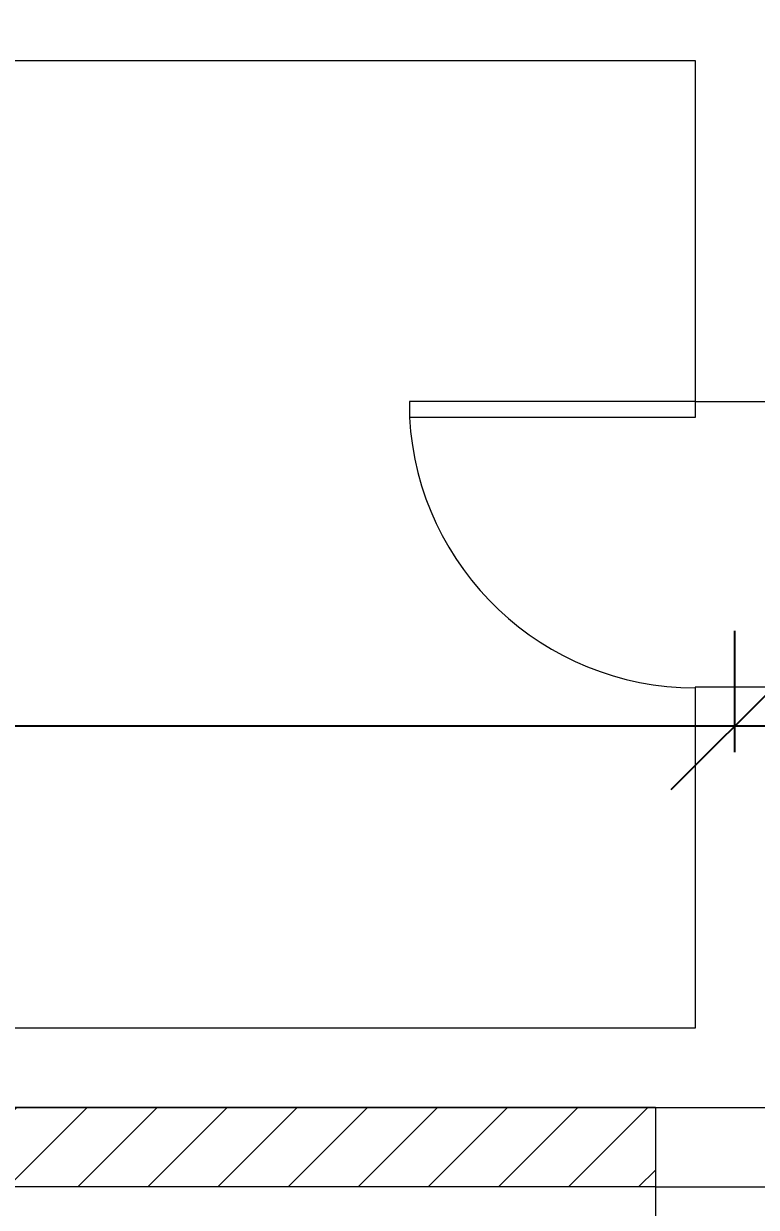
# Model space of a CAD drawing. Header units: inches. Extents: x 1913 to 17425, y -6710 to 1064.
# Drawn here: x 15019.5 to 15111.9, y -276.3 to -127.1 of the extents above; entities that cross this region are included whole.
import ezdxf

# ---------------------------------------------------------------- set-up
doc = ezdxf.new("R2010")
doc.units = ezdxf.units.IN
doc.header["$MEASUREMENT"] = 0
for name, color, linetype, lineweight in [('A-ANNO-DIMS', 211, 'Continuous', 9), ('A-DOOR', 31, 'Continuous', 13), ('A-WALL', 113, 'Continuous', 13)]:
    doc.layers.add(name, color=color, linetype=linetype, lineweight=lineweight)
doc.styles.add('Arial', font='arial.ttf', dxfattribs={"height": 12})
doc.dimstyles.new('Linear_-_3_32__Arial', dxfattribs={"dimscale": 12, "dimtxt": 12.243113, "dimasz": 1.333333, "dimexe": 1, "dimexo": 0.666667, "dimgap": 0.666667, "dimtad": 1, "dimdec": 5, "dimrnd": 0.03125, "dimzin": 1, "dimdsep": 46, "dimlunit": 4, "dimtxsty": 'Arial', "dimblk1": 'OBLIQUE', "dimblk2": 'OBLIQUE', "dimsah": 1, "dimcen": 0.09, "dimdle": 1, "dimazin": 0, "dimtfac": 1, "dimtdec": 4, "dimtix": 1, "dimtmove": 0, "dimatfit": 3, "dimfxl": 1, "dimtvp": 1, "dimtfill": 1, "dimfrac": 2, "dimtolj": 1, "dimtzin": 0, "dimarcsym": 2})

# ---------------------------------------------------------------- blocks, each defined once
blk = doc.blocks.new('Single-Flush - 36_ x 80_-431224-FloorPlan')
at = {"layer": 'A-DOOR', "lineweight": 20}
for p, q in [((16, 5), (16, 41.01)), ((18, 41.01), (16, 41.01)), ((18, 5), (18, 41.01)), ((18, 5), (16, 5))]:
    blk.add_line(p, q, dxfattribs=at)
at = {"layer": 'A-DOOR', "lineweight": 9}
blk.add_arc((18, 5), 36.07, 93.1789, 180, dxfattribs=at)
blk = doc.blocks.new('_Oblique')
at = {"color": 0, "linetype": 'ByBlock', "lineweight": -2}
blk.add_line((-0.5, -0.5), (0.5, 0.5), dxfattribs=at)
blk = doc.blocks.new('*D354')
at = {"layer": 'A-ANNO-DIMS', "color": 0, "lineweight": -2, "transparency": 16777216}
for p, q in [((14773.15, -218.91), (14773.15, -203.6)), ((15109.15, -218.91), (15109.15, -203.6)), ((15121.15, -215.6), (14761.15, -215.6))]:
    blk.add_line(p, q, dxfattribs=at)
at = {"layer": 'Defpoints', "color": 0, "lineweight": 0, "transparency": 16777216}
for p in [(14773.15, -215.6), (14773.15, -226.91), (15109.15, -226.91)]:
    blk.add_point(p, dxfattribs=at)
at = {"layer": 'A-ANNO-DIMS', "color": 0, "lineweight": -2, "transparency": 16777216, "xscale": 16, "yscale": 16, "zscale": 16, "rotation": 180}
blk.add_blockref('_Oblique', (14773.15, -215.6), dxfattribs=at)
at = {"layer": 'A-ANNO-DIMS', "color": 0, "lineweight": -2, "transparency": 16777216, "xscale": 16, "yscale": 16, "zscale": 16}
blk.add_blockref('_Oblique', (15109.15, -215.6), dxfattribs=at)
at = {"layer": 'A-ANNO-DIMS', "color": 0, "lineweight": 0, "transparency": 16777216, "insert": (14941.15, -201.47), "char_height": 12, "width": 62.3834, "attachment_point": 5, "style": 'Arial'}
blk.add_mtext('\\A1;28\'-0"', dxfattribs=at)

msp = doc.modelspace()

# ---------------------------------------------------------------- hatches: boundary and pattern name
at = {"lineweight": 0, "ltscale": 0.5}
h = msp.add_hatch(dxfattribs=at)
h.set_pattern_fill('ANSI31', color=256, scale=50)
h.paths.add_polyline_path([(15664.153809, 70.293671), (15654.153809, 70.293671), (15654.153809, -190.553498), (15566.97366, -263.706329), (15284.153809, -263.706329), (15284.153809, -168.706329), (15274.153809, -168.706329), (15274.153809, -273.706329), (15570.613363, -273.706329), (15664.153809, -195.216575)])
h.paths.add_polyline_path([(15284.153809, 0.293671), (15260.153809, 0.293671), (15260.153809, -9.706329), (15274.153809, -9.706329), (15274.153809, -84.706329), (15284.153809, -84.706329)])
h.paths.add_polyline_path([(15224.087216, 0.293671), (15198.153809, 0.293671), (15198.153809, -63.706329), (15208.153809, -63.706329), (15208.153809, -9.706329), (15224.087216, -9.706329)])
h.paths.add_polyline_path([(15208.153809, -99.706329), (15198.153809, -99.706329), (15198.153809, -132.706329), (15208.153809, -132.706329)])
h.paths.add_polyline_path([(15208.153809, -168.706329), (15198.153809, -168.706329), (15198.153809, -263.706329), (15119.153809, -263.706329), (15119.153809, -273.706329), (15208.153809, -273.706329)])
h.paths.add_polyline_path([(15099.153809, -263.706329), (14785.653809, -263.706329), (14785.653809, -498.894238), (14795.653809, -498.894238), (14795.653809, -273.706329), (15099.153809, -273.706329)])
h.paths.add_polyline_path([(15099.153809, -1712.206329), (14795.653809, -1712.206329), (14795.653809, -1707.706329), (14785.653809, -1707.706329), (14785.653809, -1722.206329), (15099.153809, -1722.206329)])

# ---------------------------------------------------------------- linework, layer by layer
at = {"color": 5, "lineweight": 0, "ltscale": 0.5}
msp.add_line((14785.653809, -263.706329), (15198.153809, -263.706329), dxfattribs=at)
at = {"layer": 'A-WALL', "lineweight": 0}
for p, q in [((14785.653809, -131.706329), (15104.153809, -131.706329)), ((15104.153809, -131.706329), (15104.153809, -174.706329)), ((15104.153809, -174.706329), (15114.153809, -174.706329)), ((15104.153809, -210.706329), (15104.153809, -253.706329)), ((15114.153809, -210.706329), (15104.153809, -210.706329)), ((15104.153809, -253.706329), (14785.653809, -253.706329)), ((15099.153809, -263.706329), (14785.653809, -263.706329)), ((14795.653809, -263.706329), (15099.153809, -263.706329)), ((15099.153809, -263.706329), (15198.153809, -263.706329)), ((15099.153809, -263.706329), (15099.153809, -348.706329))]:
    msp.add_line(p, q, dxfattribs=at)
at = {"layer": 'A-WALL', "color": 5, "lineweight": 0}
for q in [(14795.653809, -273.706329), (15208.153809, -273.706329)]:
    msp.add_line((15099.153809, -273.706329), q, dxfattribs=at)

# ---------------------------------------------------------------- block references
at = {"layer": 'A-DOOR', "lineweight": 0, "rotation": 89.99999999999952}
msp.add_blockref('Single-Flush - 36_ x 80_-431224-FloorPlan', (15109.153809, -192.706329), dxfattribs=at)

# ---------------------------------------------------------------- dimensions: what is measured, and where the dimension line sits
at = {"layer": 'A-ANNO-DIMS', "color": 1, "lineweight": 0}
dim = msp.add_linear_dim(base=(14773.153809, -215.600497), p1=(15109.153809, -226.914205), p2=(14773.153809, -226.914205), dimstyle='Linear_-_3_32__Arial', override={"dimpost": '<>', "dimfxl": 60, "dimtfill": 0}, dxfattribs=at)
dim.commit()
dim.dimension.update_dxf_attribs({"geometry": '*D354', "text_midpoint": (14941.153809, -201.473621)})

doc.saveas('drawing.dxf')
